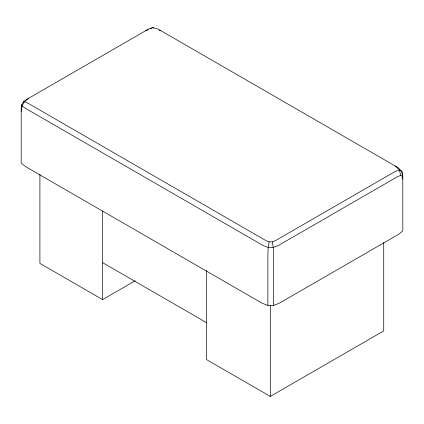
<?xml version="1.0" encoding="UTF-8"?>
<svg xmlns="http://www.w3.org/2000/svg" width="424" height="424" viewBox="0 0 424 424"><rect width="100%" height="100%" fill="white"/><g stroke="black" fill="none" stroke-linecap="round" stroke-linejoin="round"><path stroke-width="0.64" d="M21.725 104.702L21.2 108.041L21.2 163.017L24.984 166.298L262.191 303.25L267.873 305.434L273.549 305.434L279.225 303.25L399.016 234.09L402.8 230.81L402.8 175.833L401.957 171.46L398.067 167.639L158.019 29.049L152.762 27.592L148.559 29.049L25.933 99.847L23.304 101.972L21.725 104.702L22.043 105.979L21.2 111.321M23.304 101.972L24.566 101.606L28.768 103.668L265.981 240.62L269.134 241.834L268.185 247.478L267.873 253.732L267.873 305.434M28.768 98.204L24.566 101.606L22.043 105.979L25.933 108.586L263.14 245.538L268.185 247.478L273.231 247.478L278.282 245.538L398.067 176.379L400.696 175.467L402.275 176.379L402.8 179.108M39.909 174.264L39.909 263.394L102.608 299.593L135.261 280.741M206.621 270.517L206.621 359.642L270.3 396.408L383.725 330.921L383.725 242.454M150.557 28.684L152.762 27.592L153.774 28.175M269.134 241.834L272.288 241.834L275.441 240.62L395.232 171.46L399.435 170.003L401.957 171.46L402.275 176.379M145.718 30.687L148.347 29.775M159.005 30.141L160.86 30.687M102.608 262.652L206.621 322.701M395.232 165.996L399.435 170.003L400.696 175.467M272.288 241.834L273.231 247.478L273.549 253.732L273.549 305.434M270.3 305.296L270.3 396.408M102.608 211.131L102.608 299.593"/></g></svg>
